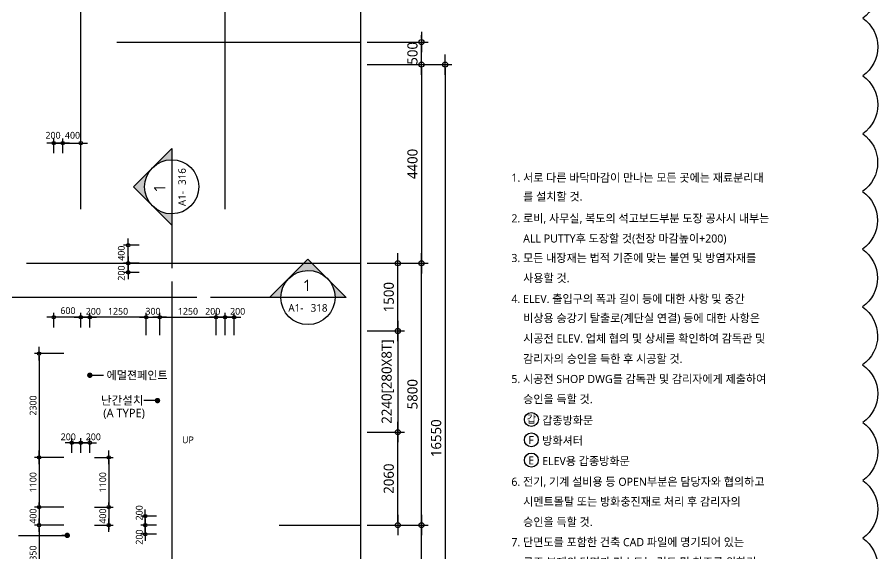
# Model space of a CAD drawing. Header units: millimetres. Extents: x -65167 to 413267, y -17142 to 66587.
# Drawn here: x -17647 to 1429, y 24904 to 36788 of the extents above; entities that cross this region are included whole.
import ezdxf
from ezdxf.enums import TextEntityAlignment as Align

# ---------------------------------------------------------------- set-up
doc = ezdxf.new("R2010")
doc.units = ezdxf.units.MM
doc.header["$LTSCALE"] = 75
doc.header["$MEASUREMENT"] = 0
doc.header["$PDSIZE"] = -10
doc.linetypes.add('CENTER', pattern=[2, 1.25, -0.25, 0.25, -0.25])
doc.layers.get('0').update_dxf_attribs({"linetype": 'CONTINUOUS'})
doc.layers.get('Defpoints').update_dxf_attribs({"color": 171, "linetype": 'CONTINUOUS'})
for name, color, linetype in [('CEN(ST)', 1, 'CENTER'), ('ELE6', 8, 'CONTINUOUS'), ('NDIM', 7, 'CONTINUOUS'), ('SYM', 7, 'CONTINUOUS'), ('TEXT', 3, 'CONTINUOUS'), ('TEXT(MIN)', 7, 'CONTINUOUS'), ('TEXT(NOTE小)', 1, 'CONTINUOUS'), ('TEXT(노트)', 7, 'CONTINUOUS')]:
    doc.layers.add(name, color=color, linetype=linetype)
doc.layers.add('CHECK', color=30, linetype='CONTINUOUS', plot=False)
doc.styles.add('CGS', font='cgse', dxfattribs={"bigfont": 'cgs'})
doc.styles.add('나눔바른고딕', font='NanumBarunGothic.ttf')
doc.dimstyles.new('NDIM 1200', dxfattribs={"dimscale": 75, "dimtxt": 3, "dimasz": 1, "dimexe": 2, "dimexo": 2, "dimgap": 1, "dimtad": 1, "dimdec": 0, "dimdsep": 46, "dimtxsty": 'CGS', "dimblk": 'DOT0', "dimcen": 1, "dimdle": 8, "dimclrd": 256, "dimclre": 256, "dimclrt": 256, "dimadec": 0, "dimazin": 0, "dimtfac": 1, "dimtdec": 0, "dimtix": 1, "dimtmove": 2, "dimatfit": 3, "dimldrblk": 'DOT0', "dimfxl": 1, "dimtolj": 1, "dimtzin": 0, "dimlwd": -1, "dimlwe": -1, "dimarcsym": 0})

# ---------------------------------------------------------------- blocks, each defined once
blk = doc.blocks.new('DOT0')
blk.add_line((-3, 0), (3, 0))
at = {"color": 6}
blk.add_circle((0, 0), 0.75, dxfattribs=at)
blk = doc.blocks.new('*D16')
at = {"layer": 'Defpoints', "color": 0, "ltscale": 0.4, "transparency": 16777216}
for p in [(-10038, 35738), (-10038, 19188), (-8163, 19188)]:
    blk.add_point(p, dxfattribs=at)
at = {"layer": 'NDIM', "ltscale": 0.4, "transparency": 16777216}
for p, q in [((-9888, 35738), (-8013, 35738)), ((-8163, 35663), (-8163, 19263)), ((-9888, 19188), (-8013, 19188))]:
    blk.add_line(p, q, dxfattribs=at)
at = {"layer": 'NDIM', "ltscale": 0.4, "transparency": 16777216, "xscale": 75, "yscale": 75, "zscale": 75}
for p, rotation in [((-8163, 35738), 90), ((-8163, 19188), 270)]:
    blk.add_blockref('DOT0', p, dxfattribs=dict(at, rotation=rotation))
at = {"layer": 'NDIM', "ltscale": 0.4, "transparency": 16777216, "insert": (-8360, 27463), "char_height": 225, "attachment_point": 5, "rotation": 90, "style": '나눔바른고딕'}
blk.add_mtext('\\A1;16550', dxfattribs=at)
blk = doc.blocks.new('*D14')
at = {"layer": 'Defpoints', "color": 0, "ltscale": 0.4, "transparency": 16777216}
for p in [(-10038, 35738), (-10038, 31338), (-8688, 31338)]:
    blk.add_point(p, dxfattribs=at)
at = {"layer": 'NDIM', "ltscale": 0.4, "transparency": 16777216}
for p, q in [((-9888, 35738), (-8538, 35738)), ((-8688, 35663), (-8688, 31413)), ((-9888, 31338), (-8538, 31338))]:
    blk.add_line(p, q, dxfattribs=at)
at = {"layer": 'NDIM', "ltscale": 0.4, "transparency": 16777216, "xscale": 75, "yscale": 75, "zscale": 75}
for p, rotation in [((-8688, 35738), 90), ((-8688, 31338), 270)]:
    blk.add_blockref('DOT0', p, dxfattribs=dict(at, rotation=rotation))
at = {"layer": 'NDIM', "ltscale": 0.4, "transparency": 16777216, "insert": (-8885, 33538), "char_height": 225, "attachment_point": 5, "rotation": 90, "style": '나눔바른고딕'}
blk.add_mtext('\\A1;4400', dxfattribs=at)
blk = doc.blocks.new('*D15')
at = {"layer": 'Defpoints', "color": 0, "ltscale": 0.4, "transparency": 16777216}
for p in [(-10038, 31338), (-8688, 31338), (-10038, 25538)]:
    blk.add_point(p, dxfattribs=at)
at = {"layer": 'NDIM', "ltscale": 0.4, "transparency": 16777216}
for p, q in [((-9888, 31338), (-8538, 31338)), ((-8688, 25613), (-8688, 31263)), ((-9888, 25538), (-8538, 25538))]:
    blk.add_line(p, q, dxfattribs=at)
at = {"layer": 'NDIM', "ltscale": 0.4, "transparency": 16777216, "xscale": 75, "yscale": 75, "zscale": 75}
for p, rotation in [((-8688, 31338), 90), ((-8688, 25538), 270)]:
    blk.add_blockref('DOT0', p, dxfattribs=dict(at, rotation=rotation))
at = {"layer": 'NDIM', "ltscale": 0.4, "transparency": 16777216, "insert": (-8885, 28438), "char_height": 225, "attachment_point": 5, "rotation": 90, "style": '나눔바른고딕'}
blk.add_mtext('\\A1;5800', dxfattribs=at)
blk = doc.blocks.new('*D17')
at = {"layer": 'Defpoints', "color": 0, "ltscale": 0.4, "transparency": 16777216}
for p in [(-10038, 25538), (-8688, 25538), (-10038, 22738)]:
    blk.add_point(p, dxfattribs=at)
at = {"layer": 'NDIM', "ltscale": 0.4, "transparency": 16777216}
for p, q in [((-9888, 25538), (-8538, 25538)), ((-8688, 22813), (-8688, 25463)), ((-9888, 22738), (-8538, 22738))]:
    blk.add_line(p, q, dxfattribs=at)
at = {"layer": 'NDIM', "ltscale": 0.4, "transparency": 16777216, "xscale": 75, "yscale": 75, "zscale": 75}
for p, rotation in [((-8688, 25538), 90), ((-8688, 22738), 270)]:
    blk.add_blockref('DOT0', p, dxfattribs=dict(at, rotation=rotation))
at = {"layer": 'NDIM', "ltscale": 0.4, "transparency": 16777216, "insert": (-8885, 24138), "char_height": 225, "attachment_point": 5, "rotation": 90, "style": '나눔바른고딕'}
blk.add_mtext('\\A1;2800', dxfattribs=at)
blk = doc.blocks.new('*D40')
at = {"layer": 'Defpoints', "color": 0, "ltscale": 0.4, "transparency": 16777216}
for p in [(-16512, 25938), (-17162, 25538), (-16512, 25538)]:
    blk.add_point(p, dxfattribs=at)
at = {"layer": 'NDIM', "ltscale": 0.4, "transparency": 16777216}
for p, q in [((-17162, 25988), (-17162, 26038)), ((-16612, 25938), (-17262, 25938)), ((-17162, 25938), (-17162, 25538)), ((-16612, 25538), (-17262, 25538)), ((-17162, 25488), (-17162, 25438))]:
    blk.add_line(p, q, dxfattribs=at)
at = {"layer": 'NDIM', "ltscale": 0.4, "transparency": 16777216, "xscale": 50, "yscale": 50, "zscale": 50}
for p, rotation in [((-17162, 25938), 270), ((-17162, 25538), 90)]:
    blk.add_blockref('DOT0', p, dxfattribs=dict(at, rotation=rotation))
at = {"layer": 'NDIM', "ltscale": 0.4, "transparency": 16777216, "insert": (-17294, 25738), "char_height": 150, "attachment_point": 5, "rotation": 90, "style": '나눔바른고딕'}
blk.add_mtext('\\A1;400', dxfattribs=at)
blk = doc.blocks.new('*D41')
at = {"layer": 'Defpoints', "color": 0, "ltscale": 0.4, "transparency": 16777216}
for p in [(-16512, 25538), (-17162, 24188), (-16512, 24188)]:
    blk.add_point(p, dxfattribs=at)
at = {"layer": 'NDIM', "ltscale": 0.4, "transparency": 16777216}
for p, q in [((-16612, 25538), (-17262, 25538)), ((-17162, 25488), (-17162, 24238)), ((-16612, 24188), (-17262, 24188))]:
    blk.add_line(p, q, dxfattribs=at)
at = {"layer": 'NDIM', "ltscale": 0.4, "transparency": 16777216, "xscale": 50, "yscale": 50, "zscale": 50}
for p, rotation in [((-17162, 25538), 90), ((-17162, 24188), 270)]:
    blk.add_blockref('DOT0', p, dxfattribs=dict(at, rotation=rotation))
at = {"layer": 'NDIM', "ltscale": 0.4, "transparency": 16777216, "insert": (-17294, 24863), "char_height": 150, "attachment_point": 5, "rotation": 90, "style": '나눔바른고딕'}
blk.add_mtext('\\A1;1350', dxfattribs=at)
blk = doc.blocks.new('A$C1AFB1B41')
at = {"layer": 'SYM'}
blk.add_hatch(color=256, dxfattribs=at).paths.add_polyline_path([(2000, 500), (1800, 0), (2000, 0)])
for p, q in [((2000, 500), (1800, 0)), ((2000, 0), (2000, 500)), ((0, 0), (250, 0)), ((500, 0), (2000, 0))]:
    blk.add_line(p, q, dxfattribs=at)
blk = doc.blocks.new('SDFEW')
at = {"layer": 'SYM'}
h = blk.add_hatch(color=256, dxfattribs=at)
h.paths.add_polyline_path([(-50, -3422), (375, -3846, -0.414214), (375, -2997)])
h.paths.add_polyline_path([(375, -3846), (799, -4270), (799, -4022, -0.198912)])
h.paths.add_polyline_path([(375, -2997, -0.198912), (799, -2822), (799, -2573)])
at = {"layer": 'Defpoints'}
blk.add_line((799, -1022), (799, 12533), dxfattribs=at)
at = {"layer": 'SYM'}
for p, q in [((799, -1322), (799, -1022)), ((799, -2822), (799, -1622)), ((799, -2573), (-50, -3422)), ((799, -4022), (799, -2822)), ((799, -4270), (-50, -3422)), ((799, -4270), (799, -4022))]:
    blk.add_line(p, q, dxfattribs=at)
blk.add_arc((799, -3422), 600, 90, 89.5643, dxfattribs=at)
at = {"layer": 'SYM', "xscale": 0.7200000000000014, "yscale": 0.7200000000000014, "zscale": 0.7200000000000014, "rotation": 90}
blk.add_blockref('A$C1AFB1B41', (799, 12533), dxfattribs=at)
blk = doc.blocks.new('*D104')
at = {"layer": 'Defpoints', "color": 0, "ltscale": 0.4, "transparency": 16777216}
for p in [(-10038, 36238), (-8688, 36238), (-10038, 35738)]:
    blk.add_point(p, dxfattribs=at)
at = {"layer": 'NDIM', "ltscale": 0.4, "transparency": 16777216}
for p, q in [((-8688, 36313), (-8688, 36388)), ((-9888, 36238), (-8538, 36238)), ((-8688, 35738), (-8688, 36238)), ((-9888, 35738), (-8538, 35738)), ((-8688, 35663), (-8688, 35588))]:
    blk.add_line(p, q, dxfattribs=at)
at = {"layer": 'NDIM', "ltscale": 0.4, "transparency": 16777216, "xscale": 75, "yscale": 75, "zscale": 75}
for p, rotation in [((-8688, 36238), 270), ((-8688, 35738), 90)]:
    blk.add_blockref('DOT0', p, dxfattribs=dict(at, rotation=rotation))
at = {"layer": 'NDIM', "ltscale": 0.4, "transparency": 16777216, "insert": (-8885, 35988), "char_height": 225, "attachment_point": 5, "rotation": 90, "style": '나눔바른고딕'}
blk.add_mtext('\\A1;500', dxfattribs=at)
blk = doc.blocks.new('갑종방화문표기')
at = {"layer": 'TEXT(NOTE小)'}
blk.add_circle((0, 0), 150, dxfattribs=at)
at = {"layer": 'TEXT(NOTE小)', "style": '나눔바른고딕'}
blk.add_text('갑', height=160, dxfattribs=at).set_placement((1, 7), align=Align.MIDDLE_CENTER)
blk = doc.blocks.new('A$C4BDA14EB')
at = {"layer": 'TEXT(NOTE小)'}
blk.add_circle((515, 572), 515, dxfattribs=at)
at = {"layer": 'TEXT(NOTE小)', "style": '나눔바른고딕'}
blk.add_text('F', height=600, dxfattribs=at).set_placement((502, 554), align=Align.MIDDLE_CENTER)
blk = doc.blocks.new('A$C0853663C')
at = {"layer": 'TEXT(NOTE小)'}
blk.add_circle((515, 573), 515, dxfattribs=at)
at = {"layer": 'TEXT(NOTE小)', "style": '나눔바른고딕'}
blk.add_text('E', height=600, dxfattribs=at).set_placement((502, 554), align=Align.MIDDLE_CENTER)
blk = doc.blocks.new('NOTE')
for name, p, xscale, yscale, zscale in [('갑종방화문표기', (575, -5646), 1.030731055544951, 1.030731055544951, 1.030731055544951), ('A$C4BDA14EB', (420, -6268), 0.3, 0.3, 0.3), ('A$C0853663C', (420, -6718), 0.3, 0.3, 0.3)]:
    blk.add_blockref(name, p, dxfattribs=dict(xscale=xscale, yscale=yscale, zscale=zscale))
at = {"layer": 'TEXT', "style": '나눔바른고딕'}
for s, p in [('1. 서로 다른 바닥마감이 만나는 모든 곳에는 재료분리대', (132, -292)), ('를 설치할 것.', (393, -709)), ('2. 로비, 사무실, 복도의 석고보드부분 도장 공사시 내부는', (132, -1192)), ('ALL PUTTY후 도장할 것(천장 마감높이+200)', (393, -1638)), ('3. 모든 내장재는 법적 기준에 맞는 불연 및 방염자재를', (132, -2070)), ('사용할 것.', (393, -2516)), ('4. ELEV. 출입구의 폭과 길이 등에 대한 사항 및 중간', (132, -2976)), ('비상용 승강기 탈출로(계단실 연결) 등에 대한 사항은', (393, -3403)), ('시공전 ELEV. 업체 협의 및 상세를 확인하여 감독관 및', (393, -3853)), ('감리자의 승인을 득한 후 시공할 것.', (393, -4303)), ('5. 시공전 SHOP DWG를 감독관 및 감리자에게 제출하여', (132, -4750)), ('승인을 득할 것.', (393, -5196)), ('갑종방화문', (815, -5667)), ('방화셔터', (815, -6117)), ('ELEV용 갑종방화문', (815, -6567)), ('6. 전기, 기계 설비용 등 OPEN부분은 담당자와 협의하고', (132, -7026)), ('시멘트몰탈 또는 방화충진재로 처리 후 감리자의', (393, -7466)), ('승인을 득할 것.', (393, -7916)), ('7. 단면도를 포함한 건축 CAD 파일에 명기되어 있는', (132, -8363)), ('구조 부재의 단면과 리스트는 검토 및 참조를 위한것', (393, -8806)), ('이므로, 구조도면을 우선으로 할 것.', (393, -9246)), ('8. 기둥 및 벽체 등에 설치되는 충격보호대는 별도의', (132, -9726)), ('계획도를 참조하여, 감독관 및 관리자의 승인을 득한 후', (393, -10179)), ('시공할 것.', (393, -10619)), ('9. 모든 계단에는 논슬립 설치.', (132, -11070)), ('10. ELEV.전실은 EHP 설치.', (132, -11520)), ('11. 석재마감은 마천석 적용.', (132, -11970))]:
    blk.add_text(s, height=180, dxfattribs=at).set_placement(p, align=Align.MIDDLE_LEFT)
blk = doc.blocks.new('*D586')
at = {"layer": 'Defpoints', "color": 0, "ltscale": 0.4, "transparency": 16777216}
for p in [(-16837, 33999), (-16837, 33674), (-16637, 33674)]:
    blk.add_point(p, dxfattribs=at)
at = {"layer": 'NDIM', "ltscale": 0.4, "transparency": 16777216}
for p, q in [((-16837, 33774), (-16837, 34099)), ((-16687, 33999), (-16787, 33999)), ((-16637, 33774), (-16637, 34099))]:
    blk.add_line(p, q, dxfattribs=at)
at = {"layer": 'NDIM', "ltscale": 0.4, "transparency": 16777216, "xscale": 50, "yscale": 50, "zscale": 50, "rotation": 180}
blk.add_blockref('DOT0', (-16837, 33999), dxfattribs=at)
at = {"layer": 'NDIM', "ltscale": 0.4, "transparency": 16777216, "xscale": 50, "yscale": 50, "zscale": 50}
blk.add_blockref('DOT0', (-16637, 33999), dxfattribs=at)
at = {"layer": 'NDIM', "ltscale": 0.4, "transparency": 16777216, "insert": (-16852, 34172), "char_height": 150, "attachment_point": 5, "style": '나눔바른고딕'}
blk.add_mtext('\\A1;200', dxfattribs=at)
blk = doc.blocks.new('*D587')
at = {"layer": 'Defpoints', "color": 0, "ltscale": 0.4, "transparency": 16777216}
for p in [(-16237, 33999), (-16637, 33674), (-16237, 33674)]:
    blk.add_point(p, dxfattribs=at)
at = {"layer": 'NDIM', "ltscale": 0.4, "transparency": 16777216}
for p, q in [((-16637, 33774), (-16637, 34099)), ((-16587, 33999), (-16287, 33999)), ((-16237, 33774), (-16237, 34099))]:
    blk.add_line(p, q, dxfattribs=at)
at = {"layer": 'NDIM', "ltscale": 0.4, "transparency": 16777216, "xscale": 50, "yscale": 50, "zscale": 50, "rotation": 180}
blk.add_blockref('DOT0', (-16637, 33999), dxfattribs=at)
at = {"layer": 'NDIM', "ltscale": 0.4, "transparency": 16777216, "xscale": 50, "yscale": 50, "zscale": 50}
blk.add_blockref('DOT0', (-16237, 33999), dxfattribs=at)
at = {"layer": 'NDIM', "ltscale": 0.4, "transparency": 16777216, "insert": (-16421, 34172), "char_height": 150, "attachment_point": 5, "style": '나눔바른고딕'}
blk.add_mtext('\\A1;400', dxfattribs=at)
blk = doc.blocks.new('*D578')
at = {"layer": 'Defpoints', "color": 0, "ltscale": 0.4, "transparency": 16777216}
for p in [(-15188, 31738), (-14841, 31738), (-14841, 31338)]:
    blk.add_point(p, dxfattribs=at)
at = {"layer": 'NDIM', "ltscale": 0.4, "transparency": 16777216}
for p, q in [((-14941, 31738), (-15288, 31738)), ((-15188, 31388), (-15188, 31688)), ((-14941, 31338), (-15288, 31338))]:
    blk.add_line(p, q, dxfattribs=at)
at = {"layer": 'NDIM', "ltscale": 0.4, "transparency": 16777216, "xscale": 50, "yscale": 50, "zscale": 50}
for p, rotation in [((-15188, 31738), 90), ((-15188, 31338), 270)]:
    blk.add_blockref('DOT0', p, dxfattribs=dict(at, rotation=rotation))
at = {"layer": 'NDIM', "ltscale": 0.4, "transparency": 16777216, "insert": (-15339, 31561), "char_height": 150, "attachment_point": 5, "rotation": 90, "style": '나눔바른고딕'}
blk.add_mtext('\\A1;400', dxfattribs=at)
blk = doc.blocks.new('*D579')
at = {"layer": 'Defpoints', "color": 0, "ltscale": 0.4, "transparency": 16777216}
for p in [(-14841, 31338), (-15188, 31137), (-14841, 31137)]:
    blk.add_point(p, dxfattribs=at)
at = {"layer": 'NDIM', "ltscale": 0.4, "transparency": 16777216}
for p, q in [((-14941, 31338), (-15288, 31338)), ((-15188, 31288), (-15188, 31187)), ((-14941, 31137), (-15288, 31137))]:
    blk.add_line(p, q, dxfattribs=at)
at = {"layer": 'NDIM', "ltscale": 0.4, "transparency": 16777216, "xscale": 50, "yscale": 50, "zscale": 50}
for p, rotation in [((-15188, 31338), 90), ((-15188, 31137), 270)]:
    blk.add_blockref('DOT0', p, dxfattribs=dict(at, rotation=rotation))
at = {"layer": 'NDIM', "ltscale": 0.4, "transparency": 16777216, "insert": (-15339, 31121), "char_height": 150, "attachment_point": 5, "rotation": 90, "style": '나눔바른고딕'}
blk.add_mtext('\\A1;200', dxfattribs=at)
blk = doc.blocks.new('*D563')
at = {"layer": 'Defpoints', "color": 0, "ltscale": 0.4, "transparency": 16777216}
for p in [(-14809, 25738), (-14462, 25738), (-14462, 25538)]:
    blk.add_point(p, dxfattribs=at)
at = {"layer": 'NDIM', "ltscale": 0.4, "transparency": 16777216}
for p, q in [((-14562, 25738), (-14909, 25738)), ((-14809, 25588), (-14809, 25688)), ((-14562, 25538), (-14909, 25538))]:
    blk.add_line(p, q, dxfattribs=at)
at = {"layer": 'NDIM', "ltscale": 0.4, "transparency": 16777216, "xscale": 50, "yscale": 50, "zscale": 50}
for p, rotation in [((-14809, 25738), 90), ((-14809, 25538), 270)]:
    blk.add_blockref('DOT0', p, dxfattribs=dict(at, rotation=rotation))
at = {"layer": 'NDIM', "ltscale": 0.4, "transparency": 16777216, "insert": (-14941, 25811), "char_height": 150, "attachment_point": 5, "rotation": 90, "style": '나눔바른고딕'}
blk.add_mtext('\\A1;200', dxfattribs=at)
blk = doc.blocks.new('*D564')
at = {"layer": 'Defpoints', "color": 0, "ltscale": 0.4, "transparency": 16777216}
for p in [(-14462, 25538), (-14809, 25337), (-14462, 25337)]:
    blk.add_point(p, dxfattribs=at)
at = {"layer": 'NDIM', "ltscale": 0.4, "transparency": 16777216}
for p, q in [((-14562, 25538), (-14909, 25538)), ((-14809, 25488), (-14809, 25387)), ((-14562, 25337), (-14909, 25337))]:
    blk.add_line(p, q, dxfattribs=at)
at = {"layer": 'NDIM', "ltscale": 0.4, "transparency": 16777216, "xscale": 50, "yscale": 50, "zscale": 50}
for p, rotation in [((-14809, 25538), 90), ((-14809, 25337), 270)]:
    blk.add_blockref('DOT0', p, dxfattribs=dict(at, rotation=rotation))
at = {"layer": 'NDIM', "ltscale": 0.4, "transparency": 16777216, "insert": (-14941, 25274), "char_height": 150, "attachment_point": 5, "rotation": 90, "style": '나눔바른고딕'}
blk.add_mtext('\\A1;200', dxfattribs=at)
blk = doc.blocks.new('*D565')
at = {"layer": 'Defpoints', "color": 0, "ltscale": 0.4, "transparency": 16777216}
for p in [(-16037, 27363), (-16237, 27038), (-16037, 27038)]:
    blk.add_point(p, dxfattribs=at)
at = {"layer": 'NDIM', "ltscale": 0.4, "transparency": 16777216}
for p, q in [((-16237, 27138), (-16237, 27463)), ((-16187, 27363), (-16087, 27363)), ((-16037, 27138), (-16037, 27463))]:
    blk.add_line(p, q, dxfattribs=at)
at = {"layer": 'NDIM', "ltscale": 0.4, "transparency": 16777216, "xscale": 50, "yscale": 50, "zscale": 50, "rotation": 180}
blk.add_blockref('DOT0', (-16237, 27363), dxfattribs=at)
at = {"layer": 'NDIM', "ltscale": 0.4, "transparency": 16777216, "xscale": 50, "yscale": 50, "zscale": 50}
blk.add_blockref('DOT0', (-16037, 27363), dxfattribs=at)
at = {"layer": 'NDIM', "ltscale": 0.4, "transparency": 16777216, "insert": (-15960, 27493), "char_height": 150, "attachment_point": 5, "style": '나눔바른고딕'}
blk.add_mtext('\\A1;200', dxfattribs=at)
blk = doc.blocks.new('*D566')
at = {"layer": 'Defpoints', "color": 0, "ltscale": 0.4, "transparency": 16777216}
for p in [(-16437, 27363), (-16437, 27038), (-16237, 27038)]:
    blk.add_point(p, dxfattribs=at)
at = {"layer": 'NDIM', "ltscale": 0.4, "transparency": 16777216}
for p, q in [((-16437, 27138), (-16437, 27463)), ((-16287, 27363), (-16387, 27363)), ((-16237, 27138), (-16237, 27463))]:
    blk.add_line(p, q, dxfattribs=at)
at = {"layer": 'NDIM', "ltscale": 0.4, "transparency": 16777216, "xscale": 50, "yscale": 50, "zscale": 50}
for p, rotation in [((-16437, 27363), 179.9999999999935), ((-16237, 27363), 359.9999999999935)]:
    blk.add_blockref('DOT0', p, dxfattribs=dict(at, rotation=rotation))
at = {"layer": 'NDIM', "ltscale": 0.4, "transparency": 16777216, "insert": (-16515, 27493), "char_height": 150, "attachment_point": 5, "style": '나눔바른고딕'}
blk.add_mtext('\\A1;200', dxfattribs=at)
blk = doc.blocks.new('GHYY')
at = {"layer": 'SYM'}
h = blk.add_hatch(color=256, dxfattribs=at)
h.paths.add_polyline_path([(84619, 12081), (84195, 11656, -0.414214), (85043, 11656)])
h.paths.add_polyline_path([(84195, 11656), (83771, 11232), (84019, 11232, -0.198912)])
h.paths.add_polyline_path([(85043, 11656, -0.198912), (85219, 11232), (85468, 11232)])
for p, q in [((83771, 11232), (84619, 12081)), ((85468, 11232), (84619, 12081)), ((83771, 11232), (84019, 11232)), ((84019, 11232), (85219, 11232)), ((85219, 11232), (86779, 11232)), ((87079, 11232), (87379, 11232))]:
    blk.add_line(p, q, dxfattribs=at)
blk.add_arc((84619, 11232), 600, 0, 359.5643, dxfattribs=at)
blk = doc.blocks.new('*D1539')
at = {"layer": 'Defpoints', "color": 0, "ltscale": 0.4, "transparency": 16777216}
for p in [(-16037, 25938), (-16037, 25538), (-15619, 25538)]:
    blk.add_point(p, dxfattribs=at)
at = {"layer": 'NDIM', "ltscale": 0.4, "transparency": 16777216}
for p, q in [((-15619, 25988), (-15619, 26038)), ((-15937, 25938), (-15519, 25938)), ((-15619, 25938), (-15619, 25538)), ((-15937, 25538), (-15519, 25538)), ((-15619, 25488), (-15619, 25438))]:
    blk.add_line(p, q, dxfattribs=at)
at = {"layer": 'NDIM', "ltscale": 0.4, "transparency": 16777216, "xscale": 50, "yscale": 50, "zscale": 50}
for p, rotation in [((-15619, 25938), 270), ((-15619, 25538), 90)]:
    blk.add_blockref('DOT0', p, dxfattribs=dict(at, rotation=rotation))
at = {"layer": 'NDIM', "ltscale": 0.4, "transparency": 16777216, "insert": (-15750, 25738), "char_height": 150, "attachment_point": 5, "rotation": 90, "style": '나눔바른고딕'}
blk.add_mtext('\\A1;400', dxfattribs=at)
blk = doc.blocks.new('*D1540')
at = {"layer": 'Defpoints', "color": 0, "ltscale": 0.4, "transparency": 16777216}
for p in [(-16037, 27038), (-16037, 25938), (-15619, 25938)]:
    blk.add_point(p, dxfattribs=at)
at = {"layer": 'NDIM', "ltscale": 0.4, "transparency": 16777216}
for p, q in [((-15937, 27038), (-15519, 27038)), ((-15619, 26988), (-15619, 25988)), ((-15937, 25938), (-15519, 25938))]:
    blk.add_line(p, q, dxfattribs=at)
at = {"layer": 'NDIM', "ltscale": 0.4, "transparency": 16777216, "xscale": 50, "yscale": 50, "zscale": 50}
for p, rotation in [((-15619, 27038), 90), ((-15619, 25938), 270)]:
    blk.add_blockref('DOT0', p, dxfattribs=dict(at, rotation=rotation))
at = {"layer": 'NDIM', "ltscale": 0.4, "transparency": 16777216, "insert": (-15750, 26488), "char_height": 150, "attachment_point": 5, "rotation": 90, "style": '나눔바른고딕'}
blk.add_mtext('\\A1;1100', dxfattribs=at)
blk = doc.blocks.new('_Dot')
at = {"color": 0, "linetype": 'ByBlock', "lineweight": -2}
blk.add_line((-0.5, 0), (-1, 0), dxfattribs=at)
at = {"color": 0, "linetype": 'ByBlock', "const_width": 0.5}
blk.add_lwpolyline([(-0.25, 0, 1), (0.25, 0, 1)], format="xyb", close=True, dxfattribs=at)
blk = doc.blocks.new('*D1600')
at = {"layer": 'Defpoints', "color": 0, "ltscale": 0.4, "transparency": 16777216}
for p in [(-16837, 30143), (-16837, 29818), (-16237, 29818)]:
    blk.add_point(p, dxfattribs=at)
at = {"layer": 'NDIM', "ltscale": 0.4, "transparency": 16777216}
for p, q in [((-16837, 29918), (-16837, 30243)), ((-16287, 30143), (-16787, 30143)), ((-16237, 29918), (-16237, 30243))]:
    blk.add_line(p, q, dxfattribs=at)
at = {"layer": 'NDIM', "ltscale": 0.4, "transparency": 16777216, "xscale": 50, "yscale": 50, "zscale": 50, "rotation": 180}
blk.add_blockref('DOT0', (-16837, 30143), dxfattribs=at)
at = {"layer": 'NDIM', "ltscale": 0.4, "transparency": 16777216, "xscale": 50, "yscale": 50, "zscale": 50}
blk.add_blockref('DOT0', (-16237, 30143), dxfattribs=at)
at = {"layer": 'NDIM', "ltscale": 0.4, "transparency": 16777216, "insert": (-16523, 30288), "char_height": 150, "attachment_point": 5, "style": '나눔바른고딕'}
blk.add_mtext('\\A1;600', dxfattribs=at)
blk = doc.blocks.new('*D1594')
at = {"layer": 'Defpoints', "color": 0, "ltscale": 0.4, "transparency": 16777216}
for p in [(-16037, 30143), (-16037, 29818), (-14787, 29648)]:
    blk.add_point(p, dxfattribs=at)
at = {"layer": 'NDIM', "ltscale": 0.4, "transparency": 16777216}
for p, q in [((-16037, 29918), (-16037, 30243)), ((-14837, 30143), (-15987, 30143)), ((-14787, 29748), (-14787, 30243))]:
    blk.add_line(p, q, dxfattribs=at)
at = {"layer": 'NDIM', "ltscale": 0.4, "transparency": 16777216, "xscale": 50, "yscale": 50, "zscale": 50, "rotation": 180}
blk.add_blockref('DOT0', (-16037, 30143), dxfattribs=at)
at = {"layer": 'NDIM', "ltscale": 0.4, "transparency": 16777216, "xscale": 50, "yscale": 50, "zscale": 50}
blk.add_blockref('DOT0', (-14787, 30143), dxfattribs=at)
at = {"layer": 'NDIM', "ltscale": 0.4, "transparency": 16777216, "insert": (-15412, 30274), "char_height": 150, "attachment_point": 5, "style": '나눔바른고딕'}
blk.add_mtext('\\A1;1250', dxfattribs=at)
blk = doc.blocks.new('*D1595')
at = {"layer": 'Defpoints', "color": 0, "ltscale": 0.4, "transparency": 16777216}
for p in [(-14487, 30143), (-14787, 29648), (-14487, 29648)]:
    blk.add_point(p, dxfattribs=at)
at = {"layer": 'NDIM', "ltscale": 0.4, "transparency": 16777216}
for p, q in [((-14837, 30143), (-14887, 30143)), ((-14787, 29748), (-14787, 30243)), ((-14787, 30143), (-14487, 30143)), ((-14487, 29748), (-14487, 30243)), ((-14437, 30143), (-14387, 30143))]:
    blk.add_line(p, q, dxfattribs=at)
at = {"layer": 'NDIM', "ltscale": 0.4, "transparency": 16777216, "xscale": 50, "yscale": 50, "zscale": 50}
blk.add_blockref('DOT0', (-14787, 30143), dxfattribs=at)
at = {"layer": 'NDIM', "ltscale": 0.4, "transparency": 16777216, "xscale": 50, "yscale": 50, "zscale": 50, "rotation": 180}
blk.add_blockref('DOT0', (-14487, 30143), dxfattribs=at)
at = {"layer": 'NDIM', "ltscale": 0.4, "transparency": 16777216, "insert": (-14637, 30274), "char_height": 150, "attachment_point": 5, "style": '나눔바른고딕'}
blk.add_mtext('\\A1;300', dxfattribs=at)
blk = doc.blocks.new('*D1596')
at = {"layer": 'Defpoints', "color": 0, "ltscale": 0.4, "transparency": 16777216}
for p in [(-13238, 30143), (-14487, 29648), (-13238, 29648)]:
    blk.add_point(p, dxfattribs=at)
at = {"layer": 'NDIM', "ltscale": 0.4, "transparency": 16777216}
for p, q in [((-14487, 29748), (-14487, 30243)), ((-14437, 30143), (-13288, 30143)), ((-13238, 29748), (-13238, 30243))]:
    blk.add_line(p, q, dxfattribs=at)
at = {"layer": 'NDIM', "ltscale": 0.4, "transparency": 16777216, "xscale": 50, "yscale": 50, "zscale": 50, "rotation": 180}
blk.add_blockref('DOT0', (-14487, 30143), dxfattribs=at)
at = {"layer": 'NDIM', "ltscale": 0.4, "transparency": 16777216, "xscale": 50, "yscale": 50, "zscale": 50}
blk.add_blockref('DOT0', (-13238, 30143), dxfattribs=at)
at = {"layer": 'NDIM', "ltscale": 0.4, "transparency": 16777216, "insert": (-13862, 30274), "char_height": 150, "attachment_point": 5, "style": '나눔바른고딕'}
blk.add_mtext('\\A1;1250', dxfattribs=at)
blk = doc.blocks.new('*D1597')
at = {"layer": 'Defpoints', "color": 0, "ltscale": 0.4, "transparency": 16777216}
for p in [(-16037, 30143), (-16237, 29818), (-16037, 29818)]:
    blk.add_point(p, dxfattribs=at)
at = {"layer": 'NDIM', "ltscale": 0.4, "transparency": 16777216}
for p, q in [((-16237, 29918), (-16237, 30243)), ((-16187, 30143), (-16087, 30143)), ((-16037, 29918), (-16037, 30243))]:
    blk.add_line(p, q, dxfattribs=at)
at = {"layer": 'NDIM', "ltscale": 0.4, "transparency": 16777216, "xscale": 50, "yscale": 50, "zscale": 50, "rotation": 180}
blk.add_blockref('DOT0', (-16237, 30143), dxfattribs=at)
at = {"layer": 'NDIM', "ltscale": 0.4, "transparency": 16777216, "xscale": 50, "yscale": 50, "zscale": 50}
blk.add_blockref('DOT0', (-16037, 30143), dxfattribs=at)
at = {"layer": 'NDIM', "ltscale": 0.4, "transparency": 16777216, "insert": (-15960, 30273), "char_height": 150, "attachment_point": 5, "style": '나눔바른고딕'}
blk.add_mtext('\\A1;200', dxfattribs=at)
blk = doc.blocks.new('*D1598')
at = {"layer": 'Defpoints', "color": 0, "ltscale": 0.4, "transparency": 16777216}
for p in [(-13238, 30143), (-13238, 29648), (-13038, 29648)]:
    blk.add_point(p, dxfattribs=at)
at = {"layer": 'NDIM', "ltscale": 0.4, "transparency": 16777216}
for p, q in [((-13238, 29748), (-13238, 30243)), ((-13088, 30143), (-13188, 30143)), ((-13038, 29748), (-13038, 30243))]:
    blk.add_line(p, q, dxfattribs=at)
at = {"layer": 'NDIM', "ltscale": 0.4, "transparency": 16777216, "xscale": 50, "yscale": 50, "zscale": 50, "rotation": 180}
blk.add_blockref('DOT0', (-13238, 30143), dxfattribs=at)
at = {"layer": 'NDIM', "ltscale": 0.4, "transparency": 16777216, "xscale": 50, "yscale": 50, "zscale": 50}
blk.add_blockref('DOT0', (-13038, 30143), dxfattribs=at)
at = {"layer": 'NDIM', "ltscale": 0.4, "transparency": 16777216, "insert": (-13312, 30273), "char_height": 150, "attachment_point": 5, "style": '나눔바른고딕'}
blk.add_mtext('\\A1;200', dxfattribs=at)
blk = doc.blocks.new('*D1599')
at = {"layer": 'Defpoints', "color": 0, "ltscale": 0.4, "transparency": 16777216}
for p in [(-12838, 30143), (-13038, 29648), (-12838, 29648)]:
    blk.add_point(p, dxfattribs=at)
at = {"layer": 'NDIM', "ltscale": 0.4, "transparency": 16777216}
for p, q in [((-13038, 29748), (-13038, 30243)), ((-12988, 30143), (-12888, 30143)), ((-12838, 29748), (-12838, 30243))]:
    blk.add_line(p, q, dxfattribs=at)
at = {"layer": 'NDIM', "ltscale": 0.4, "transparency": 16777216, "xscale": 50, "yscale": 50, "zscale": 50, "rotation": 180}
blk.add_blockref('DOT0', (-13038, 30143), dxfattribs=at)
at = {"layer": 'NDIM', "ltscale": 0.4, "transparency": 16777216, "xscale": 50, "yscale": 50, "zscale": 50}
blk.add_blockref('DOT0', (-12838, 30143), dxfattribs=at)
at = {"layer": 'NDIM', "ltscale": 0.4, "transparency": 16777216, "insert": (-12760, 30273), "char_height": 150, "attachment_point": 5, "style": '나눔바른고딕'}
blk.add_mtext('\\A1;200', dxfattribs=at)
blk = doc.blocks.new('*D1604')
at = {"layer": 'Defpoints', "color": 0, "ltscale": 0.4, "transparency": 16777216}
for p in [(-10038, 31338), (-9213, 31338), (-10038, 29838)]:
    blk.add_point(p, dxfattribs=at)
at = {"layer": 'NDIM', "ltscale": 0.4, "transparency": 16777216}
for p, q in [((-9888, 31338), (-9063, 31338)), ((-9213, 29913), (-9213, 31263)), ((-9888, 29838), (-9063, 29838))]:
    blk.add_line(p, q, dxfattribs=at)
at = {"layer": 'NDIM', "ltscale": 0.4, "transparency": 16777216, "xscale": 75, "yscale": 75, "zscale": 75}
for p, rotation in [((-9213, 31338), 90), ((-9213, 29838), 270)]:
    blk.add_blockref('DOT0', p, dxfattribs=dict(at, rotation=rotation))
at = {"layer": 'NDIM', "ltscale": 0.4, "transparency": 16777216, "insert": (-9410, 30588), "char_height": 225, "attachment_point": 5, "rotation": 90, "style": '나눔바른고딕'}
blk.add_mtext('\\A1;1500', dxfattribs=at)
blk = doc.blocks.new('*D1605')
at = {"layer": 'Defpoints', "color": 0, "ltscale": 0.4, "transparency": 16777216}
for p in [(-10038, 29838), (-10038, 27598), (-9213, 27598)]:
    blk.add_point(p, dxfattribs=at)
at = {"layer": 'NDIM', "ltscale": 0.4, "transparency": 16777216}
for p, q in [((-9888, 29838), (-9063, 29838)), ((-9213, 29763), (-9213, 27673)), ((-9888, 27598), (-9063, 27598))]:
    blk.add_line(p, q, dxfattribs=at)
at = {"layer": 'NDIM', "ltscale": 0.4, "transparency": 16777216, "xscale": 75, "yscale": 75, "zscale": 75}
for p, rotation in [((-9213, 29838), 90), ((-9213, 27598), 270)]:
    blk.add_blockref('DOT0', p, dxfattribs=dict(at, rotation=rotation))
at = {"layer": 'NDIM', "ltscale": 0.4, "transparency": 16777216, "insert": (-9433, 28718), "char_height": 225, "attachment_point": 5, "rotation": 90, "style": '나눔바른고딕'}
blk.add_mtext('\\A1;2240[280X8T]', dxfattribs=at)
blk = doc.blocks.new('*D1606')
at = {"layer": 'Defpoints', "color": 0, "ltscale": 0.4, "transparency": 16777216}
for p in [(-10038, 27598), (-9213, 27598), (-10038, 25538)]:
    blk.add_point(p, dxfattribs=at)
at = {"layer": 'NDIM', "ltscale": 0.4, "transparency": 16777216}
for p, q in [((-9888, 27598), (-9063, 27598)), ((-9213, 25613), (-9213, 27523)), ((-9888, 25538), (-9063, 25538))]:
    blk.add_line(p, q, dxfattribs=at)
at = {"layer": 'NDIM', "ltscale": 0.4, "transparency": 16777216, "xscale": 75, "yscale": 75, "zscale": 75}
for p, rotation in [((-9213, 27598), 90), ((-9213, 25538), 270)]:
    blk.add_blockref('DOT0', p, dxfattribs=dict(at, rotation=rotation))
at = {"layer": 'NDIM', "ltscale": 0.4, "transparency": 16777216, "insert": (-9410, 26568), "char_height": 225, "attachment_point": 5, "rotation": 90, "style": '나눔바른고딕'}
blk.add_mtext('\\A1;2060', dxfattribs=at)
blk = doc.blocks.new('*D1646')
at = {"layer": 'Defpoints', "color": 0, "ltscale": 0.4, "transparency": 16777216}
for p in [(-16512, 27038), (-17162, 25938), (-16512, 25938)]:
    blk.add_point(p, dxfattribs=at)
at = {"layer": 'NDIM', "ltscale": 0.4, "transparency": 16777216}
for p, q in [((-16612, 27038), (-17262, 27038)), ((-17162, 26988), (-17162, 25988)), ((-16612, 25938), (-17262, 25938))]:
    blk.add_line(p, q, dxfattribs=at)
at = {"layer": 'NDIM', "ltscale": 0.4, "transparency": 16777216, "xscale": 50, "yscale": 50, "zscale": 50}
for p, rotation in [((-17162, 27038), 90), ((-17162, 25938), 270)]:
    blk.add_blockref('DOT0', p, dxfattribs=dict(at, rotation=rotation))
at = {"layer": 'NDIM', "ltscale": 0.4, "transparency": 16777216, "insert": (-17294, 26488), "char_height": 150, "attachment_point": 5, "rotation": 90, "style": '나눔바른고딕'}
blk.add_mtext('\\A1;1100', dxfattribs=at)
blk = doc.blocks.new('*D1647')
at = {"layer": 'Defpoints', "color": 0, "ltscale": 0.4, "transparency": 16777216}
for p in [(-16512, 29338), (-17162, 27038), (-16512, 27038)]:
    blk.add_point(p, dxfattribs=at)
at = {"layer": 'NDIM', "ltscale": 0.4, "transparency": 16777216}
for p, q in [((-16612, 29338), (-17262, 29338)), ((-17162, 29288), (-17162, 27088)), ((-16612, 27038), (-17262, 27038))]:
    blk.add_line(p, q, dxfattribs=at)
at = {"layer": 'NDIM', "ltscale": 0.4, "transparency": 16777216, "xscale": 50, "yscale": 50, "zscale": 50}
for p, rotation in [((-17162, 29338), 90), ((-17162, 27038), 270)]:
    blk.add_blockref('DOT0', p, dxfattribs=dict(at, rotation=rotation))
at = {"layer": 'NDIM', "ltscale": 0.4, "transparency": 16777216, "insert": (-17294, 28188), "char_height": 150, "attachment_point": 5, "rotation": 90, "style": '나눔바른고딕'}
blk.add_mtext('\\A1;2300', dxfattribs=at)

msp = doc.modelspace()

# ---------------------------------------------------------------- linework, layer by layer
at = {"ltscale": 10000}
msp.add_line((-17620.7, 25311.5), (-16537.5, 25311.5), dxfattribs=at)
at = {"layer": 'CEN(ST)', "ltscale": 10000}
for p, q in [((-16237.5, 32537.5), (-16237.5, 37837.5)), ((-13037.5, 32537.5), (-13037.5, 37837.5)), ((-15437.5, 36237.5), (-10037.5, 36237.5)), ((-17437.5, 31337.5), (-10037.5, 31337.5)), ((-11837.5, 25537.5), (-10037.5, 25537.5))]:
    msp.add_line(p, q, dxfattribs=at)
at = {"layer": 'CHECK'}
msp.add_lwpolyline([(1094.2, 38050.6, -0.5205671), (1095.5, 36769.9, -0.5205671), (1095.4, 35489, -0.5205671), (1093.8, 34208.4, -0.5205671), (1090.8, 32928.4, -0.5205671), (1086.7, 31649.2, -0.5205671), (1089.6, 30370.4, -0.5205671), (1093, 29090.6, -0.5205671), (1095.1, 27810.2, -0.5205671), (1095.7, 26529.3, -0.5205671), (1094.8, 25248.5, -0.5205671), (1092.4, 23968.2, -0.5205671), (1088.8, 22688.6, -0.5205671), (1087.6, 21409.9, -0.5205671), (1091.6, 20130.5, -0.5205671), (1094.3, 18850.3, -0.5205671), (1095.6, 17569.6, -0.5205671), (1095.4, 16288.8, -0.5205671)], format="xyb", dxfattribs=at)
at = {"layer": 'Defpoints'}
msp.add_line((-13962.6, 30579.1), (-28204.8, 30579.1), dxfattribs=at)
at = {"layer": 'Defpoints', "ltscale": 10000}
msp.add_lwpolyline([(-10037.5, 6362.5), (-30237.5, 6362.5), (-30237.5, 37837.5), (-10037.5, 37837.5)], close=True, dxfattribs=at)

# ---------------------------------------------------------------- block references
at = {"xscale": -1, "rotation": 180}
msp.add_blockref('SDFEW', (-15021.6, 29609.5), dxfattribs=at)
at = {"xscale": -1}
msp.add_blockref('GHYY', (73416.4, 19347.1), dxfattribs=at)
at = {"layer": 'ELE6'}
msp.add_blockref('NOTE', (-6825, 33525), dxfattribs=at)
at = {"layer": 'NDIM', "ltscale": 10000, "xscale": 120, "yscale": 120, "zscale": 120}
msp.add_blockref('_Dot', (-16537.5, 25311.5), dxfattribs=at)

# ---------------------------------------------------------------- texts
at = {"layer": 'TEXT', "style": '나눔바른고딕'}
for s, height, rotation, p in [('316', 166.67, 90, (-13910, 33072.9)), ('1', 250, 90, (-14365.3, 32907.7)), ('A1-', 166.67, 90, (-13909.9, 32604)), ('1', 250, 360, (-11313.3, 30721.8))]:
    msp.add_text(s, height=height, rotation=rotation, dxfattribs=at).set_placement(p)
for s, p in [('A1-', (-11636.8, 30266.4)), ('318', (-11141.1, 30266.5))]:
    msp.add_text(s, height=166.67, dxfattribs=at).set_placement(p)
at = {"layer": 'TEXT(MIN)', "style": '나눔바른고딕'}
msp.add_text('에멀젼페인트', height=180, dxfattribs=at).set_placement((-15666, 28857.5), align=Align.MIDDLE_LEFT)
msp.add_text('UP', height=150, dxfattribs=at).set_placement((-13862.5, 27427.6), align=Align.MIDDLE_CENTER)
at = {"layer": 'TEXT(노트)', "style": '나눔바른고딕'}
for s, p in [('난간설치', (-14848.6, 28300.6)), ('(A TYPE)', (-14815.7, 28022.6))]:
    msp.add_text(s, height=187.5, dxfattribs=at).set_placement(p, align=Align.MIDDLE_RIGHT)

# ---------------------------------------------------------------- dimensions: what is measured, and where the dimension line sits
at = {"layer": 'NDIM', "ltscale": 0.4}
for base, p1, p2, angle, override, picture, middle in [((-8687.5, 36237.5), (-10037.5, 35737.5), (-10037.5, 36237.5), 90, {"dimtxsty": '나눔바른고딕'}, '*D104', (-8884.7, 35987.5)), ((-8162.5, 19187.5), (-10037.5, 35737.5), (-10037.5, 19187.5), 270, {"dimtxsty": '나눔바른고딕'}, '*D16', (-8359.8, 27462.5)), ((-8687.5, 31337.5), (-10037.5, 35737.5), (-10037.5, 31337.5), 270, {"dimtxsty": '나눔바른고딕'}, '*D14', (-8884.7, 33537.5)), ((-8687.5, 31337.5), (-10037.5, 25537.5), (-10037.5, 31337.5), 90, {"dimtxsty": '나눔바른고딕'}, '*D15', (-8884.7, 28437.5)), ((-9212.5, 31337.5), (-10037.5, 29837.5), (-10037.5, 31337.5), 90, {"dimtxsty": '나눔바른고딕'}, '*D1604', (-9409.7, 30587.5)), ((-16037.5, 30142.6), (-14787.5, 29647.5), (-16037.5, 29817.5), 180, {"dimscale": 50, "dimtxsty": '나눔바른고딕'}, '*D1594', (-15412.5, 30274.1)), ((-17162.5, 27037.5), (-16512.5, 29337.5), (-16512.5, 27037.5), 270, {"dimscale": 50, "dimtxsty": '나눔바른고딕'}, '*D1647', (-17294.1, 28187.5)), ((-9212.5, 27597.5), (-10037.5, 25537.5), (-10037.5, 27597.5), 90, {"dimtxsty": '나눔바른고딕'}, '*D1606', (-9409.8, 26567.5)), ((-17162.5, 25937.5), (-16512.5, 27037.5), (-16512.5, 25937.5), 270, {"dimscale": 50, "dimtxsty": '나눔바른고딕'}, '*D1646', (-17293.9, 26487.5)), ((-15618.6, 25937.5), (-16037.5, 27037.5), (-16037.5, 25937.5), 270, {"dimscale": 50, "dimtxsty": '나눔바른고딕'}, '*D1540', (-15750.1, 26487.5)), ((-17162.5, 25537.5), (-16512.5, 25937.5), (-16512.5, 25537.5), 270, {"dimscale": 50, "dimtxsty": '나눔바른고딕'}, '*D40', (-17293.9, 25737.5)), ((-15618.6, 25537.5), (-16037.5, 25937.5), (-16037.5, 25537.5), 270, {"dimscale": 50, "dimtxsty": '나눔바른고딕'}, '*D1539', (-15750.1, 25737.5)), ((-8687.5, 25537.5), (-10037.5, 22737.5), (-10037.5, 25537.5), 90, {"dimtxsty": '나눔바른고딕'}, '*D17', (-8884.7, 24137.5)), ((-17162.5, 24187.5), (-16512.5, 25537.5), (-16512.5, 24187.5), 270, {"dimscale": 50, "dimtxsty": '나눔바른고딕'}, '*D41', (-17294.1, 24862.5))]:
    dim = msp.add_linear_dim(base=base, p1=p1, p2=p2, angle=angle, dimstyle='NDIM 1200', override=override, dxfattribs=at)
    dim.commit()
    dim.dimension.update_dxf_attribs({"geometry": picture, "text_midpoint": middle})
for base, p1, p2, angle, picture, middle in [((-16837.5, 33999.2), (-16637.5, 33674.1), (-16837.5, 33674.1), 180, '*D586', (-16851.8, 34171.7)), ((-15188.3, 31737.5), (-14841, 31337.5), (-14841, 31737.5), 90, '*D578', (-15339.3, 31560.5)), ((-15188.3, 31137.5), (-14841, 31337.5), (-14841, 31137.5), 270, '*D579', (-15339.3, 31121.2)), ((-16837.5, 30142.6), (-16237.5, 29817.5), (-16837.5, 29817.5), 180, '*D1600', (-16522.5, 30287.7)), ((-13237.5, 30142.6), (-13037.5, 29647.5), (-13237.5, 29647.5), 180, '*D1598', (-13312.5, 30272.6)), ((-16437.5, 27362.6), (-16237.5, 27037.5), (-16437.5, 27037.5), 180, '*D566', (-16515, 27492.6)), ((-14809, 25737.5), (-14461.7, 25537.5), (-14461.7, 25737.5), 90, '*D563', (-14941, 25811)), ((-14809, 25337.5), (-14461.7, 25537.5), (-14461.7, 25337.5), 270, '*D564', (-14941, 25274.3))]:
    dim = msp.add_linear_dim(base=base, p1=p1, p2=p2, angle=angle, dimstyle='NDIM 1200', override={"dimscale": 50, "dimtxsty": '나눔바른고딕'}, dxfattribs=at)
    dim.commit()
    dim.dimension.update_dxf_attribs({"geometry": picture, "text_midpoint": middle, "dimtype": 160})
for base, p1, p2, picture, middle in [((-16237.5, 33999.2), (-16637.5, 33674.1), (-16237.5, 33674.1), '*D587', (-16420.7, 34171.7)), ((-16037.5, 30142.6), (-16237.5, 29817.5), (-16037.5, 29817.5), '*D1597', (-15960, 30272.6)), ((-12837.5, 30142.6), (-13037.5, 29647.5), (-12837.5, 29647.5), '*D1599', (-12760, 30272.6)), ((-16037.5, 27362.6), (-16237.5, 27037.5), (-16037.5, 27037.5), '*D565', (-15960, 27492.6))]:
    dim = msp.add_linear_dim(base=base, p1=p1, p2=p2, dimstyle='NDIM 1200', override={"dimscale": 50, "dimtxsty": '나눔바른고딕'}, dxfattribs=at)
    dim.commit()
    dim.dimension.update_dxf_attribs({"geometry": picture, "text_midpoint": middle, "dimtype": 160})
for base, p1, p2, picture, middle in [((-14487.5, 30142.6), (-14787.5, 29647.5), (-14487.5, 29647.5), '*D1595', (-14637.5, 30274.2)), ((-13237.5, 30142.6), (-14487.5, 29647.5), (-13237.5, 29647.5), '*D1596', (-13862.5, 30274.1))]:
    dim = msp.add_linear_dim(base=base, p1=p1, p2=p2, dimstyle='NDIM 1200', override={"dimscale": 50, "dimtxsty": '나눔바른고딕'}, dxfattribs=at)
    dim.commit()
    dim.dimension.update_dxf_attribs({"geometry": picture, "text_midpoint": middle})
dim = msp.add_linear_dim(base=(-9212.5, 27597.5), p1=(-10037.5, 29837.5), p2=(-10037.5, 27597.5), angle=270, text='<>[280X8T]', dimstyle='NDIM 1200', override={"dimscale": 75, "dimtxsty": '나눔바른고딕', "dimclrd": 256, "dimclre": 256, "dimclrt": 256}, dxfattribs=at)
dim.commit()
dim.dimension.update_dxf_attribs({"geometry": '*D1605', "text_midpoint": (-9433.2, 28717.5)})

# ---------------------------------------------------------------- leaders
at = {"layer": 'NDIM', "ltscale": 10000}
for points in [[(-16037.5, 28857.5), (-15737.5, 28857.5)], [(-14537.5, 28297.5), (-14840.4, 28297.5)]]:
    msp.add_leader(points, dimstyle='NDIM 1200', override={"dimscale": 120, "dimasz": 1, "dimgap": 1, "dimtad": 0, "dimldrblk": 'Dot'}, dxfattribs=at)

doc.saveas('drawing.dxf')
